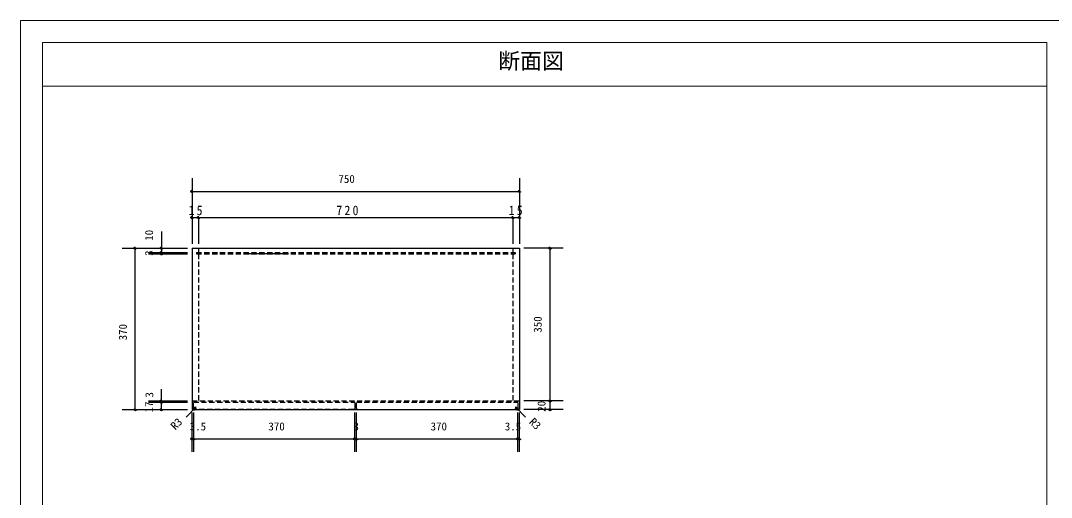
# Model space of a CAD drawing. Units: millimetres at full size, sheet at 1:10. Extents: x -2088 to 1862, y -1004 to 1778.
# Drawn here: x -2088 to 273, y 686 to 1778 of the extents above; entities that cross this region are included whole.
import ezdxf
from ezdxf.enums import TextEntityAlignment as Align

# ---------------------------------------------------------------- set-up
doc = ezdxf.new("R2010")
doc.units = ezdxf.units.MM
doc.header["$LTSCALE"] = 10
doc.header["$PDMODE"] = 32
doc.header["$PDSIZE"] = 5
doc.linetypes.add('DASHED1', pattern=[1.8, 1.2, -0.6])
doc.layers.add('0-0_0', color=7, linetype='Continuous', lineweight=18)
doc.layers.add('2-0_NOTE$003', color=7, linetype='DASHED1')
doc.styles.add('ＭＳ ゴシック', font='')
doc.styles.get('ＭＳ ゴシック').set_extended_font_data('MS Gothic')

msp = doc.modelspace()

# ---------------------------------------------------------------- linework, layer by layer
at = {"layer": '0-0_0'}
for p, q in [((-2037.91, 1728.29), (262.09, 1728.29)), ((-2037.91, 1728.29), (-2037.91, -729.21)), ((262.09, 1728.29), (262.09, -729.21)), ((-2037.91, 1628.29), (262.09, 1628.29))]:
    msp.add_line(p, q, dxfattribs=at)
msp.add_lwpolyline([(-2087.91, -1004.21), (-2087.91, 1778.29), (1862.09, 1778.29)], dxfattribs=at)
at = {"layer": '2-0_NOTE$003', "color": 4, "linetype": 'Continuous'}
for p, q in [((-1695.35, 1417.06), (-1695.35, 1267.06)), ((-945.35, 1417.06), (-945.35, 1267.06)), ((-1695.35, 1387.06), (-945.35, 1387.06)), ((-1695.35, 1327.18), (-1695.35, 1267.06)), ((-1695.35, 1327.18), (-1680.35, 1327.18)), ((-1680.35, 1327.18), (-960.35, 1327.18)), ((-960.35, 1327.18), (-960.35, 1267.06)), ((-960.35, 1327.18), (-945.35, 1327.18)), ((-945.35, 1327.18), (-945.35, 1267.06)), ((-1765.35, 1294.87), (-1765.35, 1247.06)), ((-1855.35, 1257.06), (-1705.35, 1257.06)), ((-1825.35, 887.06), (-1825.35, 1257.06)), ((-845.35, 1257.06), (-935.35, 1257.06)), ((-875.35, 907.06), (-875.35, 1257.06)), ((-1795.35, 1247.06), (-1705.35, 1247.06)), ((-1795.35, 1244.06), (-1705.35, 1244.06)), ((-1765.35, 1244.06), (-1765.35, 1247.06)), ((-1474.35, 1244.06), (-1564.35, 1244.06)), ((-1765.35, 887.06), (-1765.35, 933.77)), ((-1795.35, 907.06), (-1705.35, 907.06)), ((-1795.35, 904.06), (-1705.35, 904.06)), ((-845.35, 907.06), (-935.35, 907.06)), ((-875.35, 887.06), (-875.35, 907.06)), ((-1855.35, 887.06), (-1705.35, 887.06)), ((-1795.35, 887.06), (-1705.35, 887.06)), ((-1685.86, 893.06), (-1708.91, 870)), ((-1695.35, 790.06), (-1695.35, 880.06)), ((-1691.35, 790.06), (-1691.35, 880.06)), ((-1322.35, 790.06), (-1322.35, 880.06)), ((-1318.35, 790.06), (-1318.35, 880.06)), ((-954.82, 893), (-931.76, 869.95)), ((-949.35, 790.06), (-949.35, 880.06)), ((-945.35, 790.06), (-945.35, 880.06)), ((-845.35, 887.06), (-935.35, 887.06)), ((-1695.35, 820.06), (-1691.35, 820.06)), ((-1691.35, 820.06), (-1322.35, 820.06)), ((-1322.35, 820.06), (-1318.35, 820.06)), ((-1318.35, 820.06), (-949.35, 820.06)), ((-949.35, 820.06), (-945.35, 820.06))]:
    msp.add_line(p, q, dxfattribs=at)
at = {"layer": '2-0_NOTE$003', "linetype": 'Continuous'}
for p, q in [((-1680.35, 1327.18), (-1680.35, 1267.06)), ((-1695.35, 1257.06), (-1695.35, 887.06)), ((-1695.35, 1257.06), (-945.35, 1257.06)), ((-945.35, 1257.06), (-945.35, 907.06)), ((-945.35, 1257.06), (-945.35, 887.06)), ((-1695.35, 887.06), (-945.35, 887.06))]:
    msp.add_line(p, q, dxfattribs=at)
at = {"layer": '2-0_NOTE$003'}
for p, q in [((-1695.35, 1257.06), (-1695.35, 907.06)), ((-1680.35, 1257.06), (-1680.35, 1247.06)), ((-960.35, 1257.06), (-960.35, 1247.06)), ((-945.35, 1257.06), (-945.35, 907.06)), ((-1685.35, 1247.06), (-1685.35, 1244.06)), ((-1685.35, 1247.06), (-955.35, 1247.06)), ((-1685.35, 1244.06), (-955.35, 1244.06)), ((-1680.35, 1244.06), (-1680.35, 907.06)), ((-960.35, 1244.06), (-960.35, 907.06)), ((-955.35, 1247.06), (-955.35, 1244.06)), ((-1695.35, 907.06), (-945.35, 907.06)), ((-1691.85, 890.06), (-1691.85, 904.06)), ((-1691.85, 904.06), (-1321.85, 903.96)), ((-1321.85, 890.06), (-1321.85, 903.96)), ((-1318.85, 889.96), (-1318.85, 903.96)), ((-1318.85, 903.96), (-948.85, 903.96)), ((-948.85, 889.96), (-948.85, 903.96)), ((-1324.85, 887.06), (-1688.85, 887.06)), ((-1315.85, 886.96), (-951.85, 886.96))]:
    msp.add_line(p, q, dxfattribs=at)
for centre, start, end in [((-1688.85, 890.06), 180, 270), ((-1324.85, 890.06), 270, 0), ((-1315.85, 889.96), 180, 270), ((-951.85, 889.96), 270, 0)]:
    msp.add_arc(centre, 3, start, end, dxfattribs=at)
at = {"layer": '2-0_NOTE$003', "color": 4}
for p in [(-1695.35, 1387.06), (-945.35, 1387.06), (-1695.35, 1327.18), (-1680.35, 1327.18), (-960.35, 1327.18), (-945.35, 1327.18), (-1825.35, 1257.06), (-1765.35, 1257.06), (-875.35, 1257.06), (-1765.35, 1247.06), (-1765.35, 1244.06), (-1765.35, 907.06), (-1765.35, 904.06), (-875.35, 907.06), (-1825.35, 887.06), (-1765.35, 887.06), (-1690.97, 887.94), (-1688.85, 890.06), (-951.81, 890), (-949.69, 887.88), (-875.35, 887.06), (-1695.35, 820.06), (-1691.35, 820.06), (-1322.35, 820.06), (-1318.35, 820.06), (-949.35, 820.06), (-945.35, 820.06)]:
    msp.add_point(p, dxfattribs=at)

# ---------------------------------------------------------------- texts
at = {"layer": '0-0_0', "style": 'ＭＳ ゴシック'}
msp.add_text('断面図 ', height=36.66, dxfattribs=at).set_placement((-993.91, 1656.46), align=Align.BOTTOM_LEFT)
at = {"layer": '2-0_NOTE$003', "style": 'ＭＳ ゴシック'}
for s, p in [('750', (-1360.07, 1400.81)), ('3.5', (-1700.6, 833.81)), ('370', (-1520.39, 833.81)), ('3', (-1325.6, 833.81)), ('370', (-1148.96, 833.81)), ('3.5', (-979.1, 833.82))]:
    msp.add_text(s, height=18.33, dxfattribs=at).set_placement(p, align=Align.BOTTOM_LEFT)
for s, rotation, p in [('10', 90, (-1779.1, 1273.88)), ('3', 90, (-1779.1, 1239.31)), ('350', 90, (-889.1, 1063.31)), ('370', 90, (-1839.1, 1045.81)), ('3', 90, (-1778.46, 914.65)), ('17', 90, (-1779.1, 880.48)), ('20', 90, (-880.35, 882.06)), ('R3', 45, (-1729.75, 835.47)), ('R3', 315, (-928.64, 853.15))]:
    msp.add_text(s, height=18.33, rotation=rotation, dxfattribs=at).set_placement(p, align=Align.BOTTOM_LEFT)
at = {"layer": '2-0_NOTE$003', "char_height": 21.99, "attachment_point": 7, "style": 'ＭＳ ゴシック'}
for s, insert in [('\\T1.36;\\W0.9;15', (-1703.1, 1332.18)), ('\\T1.38;\\W0.9;720', (-1364.84, 1332.18)), ('\\T1.36;\\W0.9;15', (-970.1, 1332.18))]:
    msp.add_mtext(s, dxfattribs=dict(at, insert=insert))

doc.saveas('drawing.dxf')
